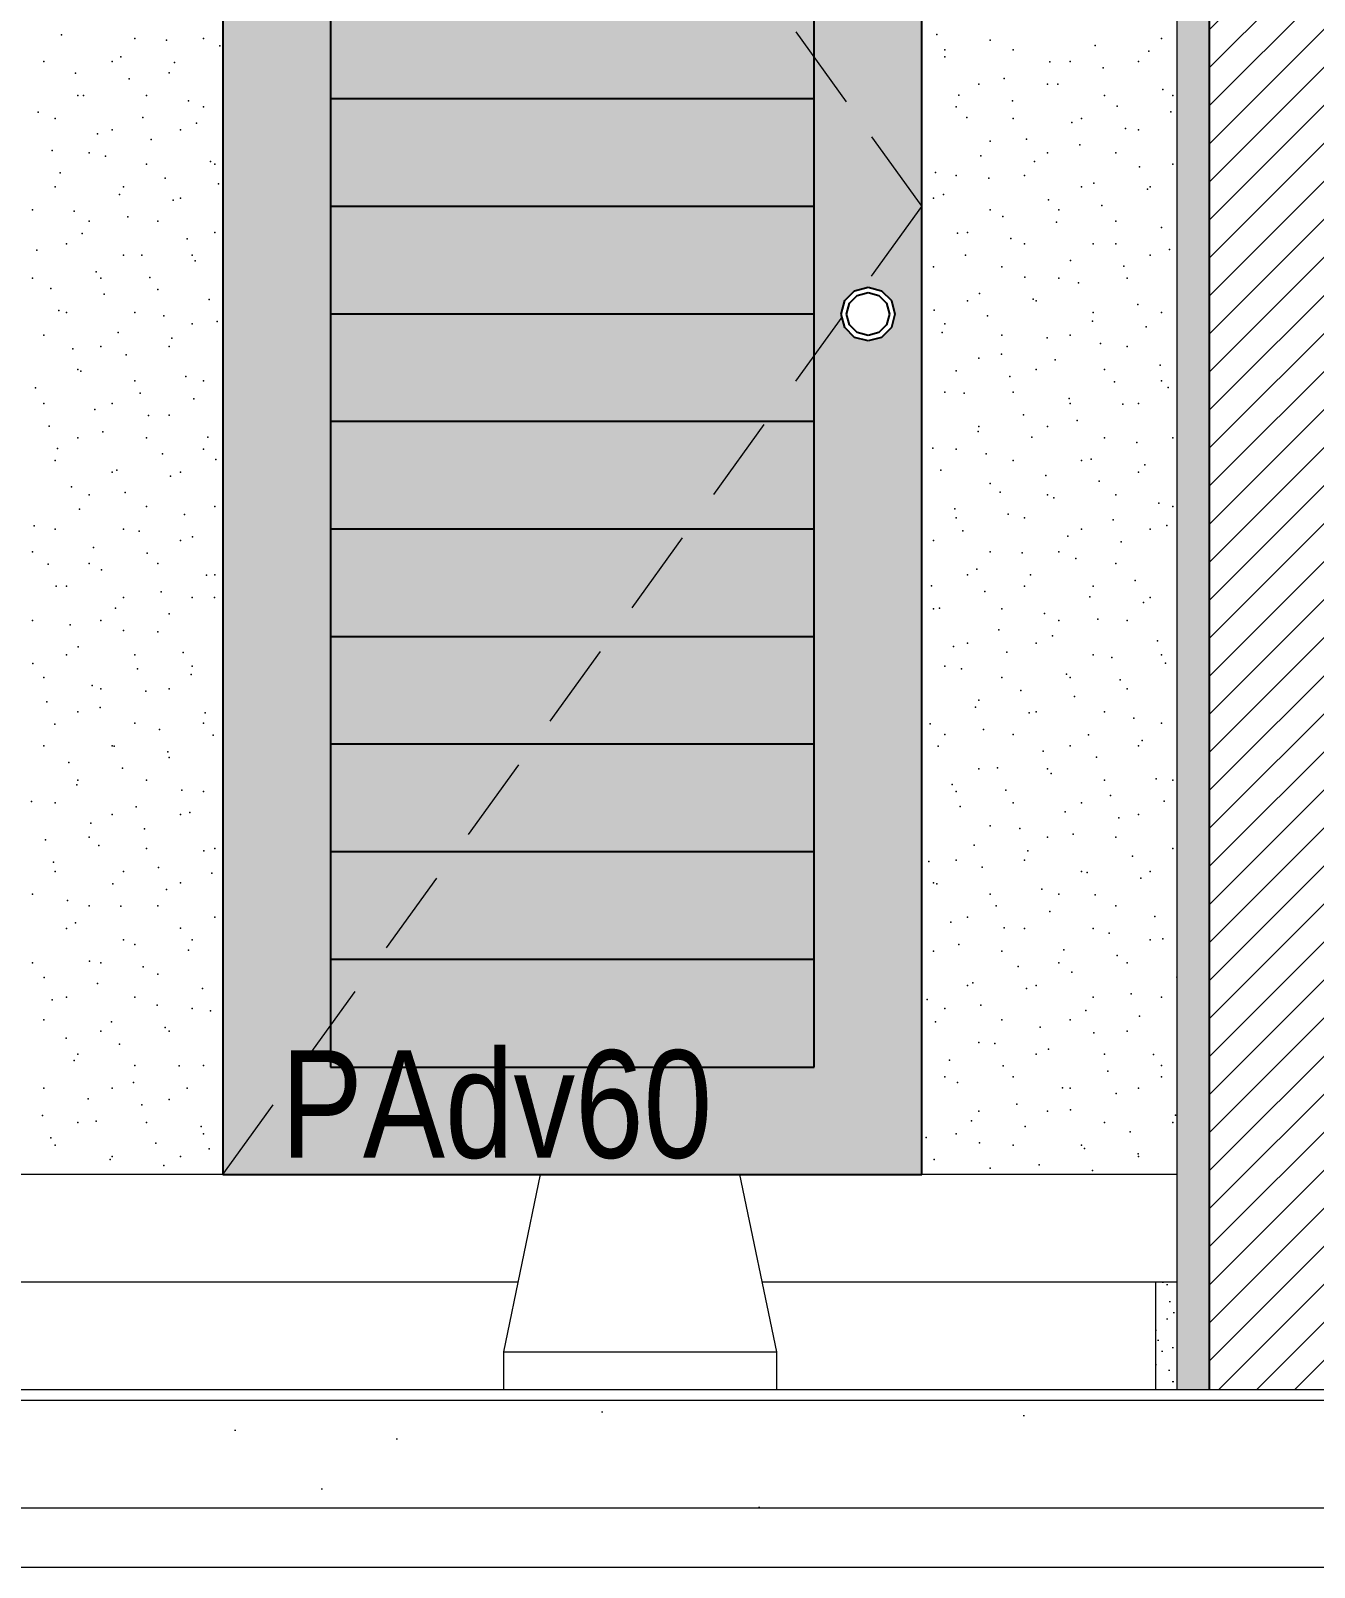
# Model space of a CAD drawing. Header units: metres. Extents: x -77 to 97, y 0 to 6.
# Drawn here: x 85.41 to 86.604, y 0.63 to 2.059 of the extents above; entities that cross this region are included whole.
import ezdxf

# ---------------------------------------------------------------- set-up
doc = ezdxf.new("R2010")
doc.units = ezdxf.units.M
doc.header["$MEASUREMENT"] = 0
for name, color, linetype in [('COBERTURA-LINHAS.EXEC', 7, 'Continuous'), ('PAREDE CONSTRUIR', 7, 'Continuous'), ('Portas Archicad', 7, 'Continuous')]:
    doc.layers.add(name, color=color, linetype=linetype)
for name, color, linetype, lineweight in [('COBERTURA-LINHAS.EXEC_Caneta_No__241', 7, 'Continuous', 13), ('LAJES.EST_Caneta_No__241', 7, 'Continuous', 13), ('LAJES.EST_Caneta_No__4', 7, 'Continuous', 20), ('LAJES.EST_Caneta_No__7', 7, 'Continuous', 13), ('PAREDE CONSTRUIR_Caneta_No__241', 7, 'Continuous', 13), ('PAREDE CONSTRUIR_Caneta_No__3', 7, 'Continuous', 25), ('PAREDE.ARQ_Caneta_No__241', 7, 'Continuous', 13), ('PISO - Rodapé_Caneta_No__11', 7, 'Continuous', 5), ('Portas Archicad_Caneta_No__3', 7, 'Continuous', 25)]:
    doc.layers.add(name, color=color, linetype=linetype, lineweight=lineweight)
for name, color, linetype, lineweight, true_color in [('LAJES.EST_Caneta_No__254', 7, 'Continuous', 0, 0xd1c9ad), ('LAJES.EST_Caneta_No__97', 7, 'Continuous', 5, 0x6b6b6b), ('LOUCAS-METAIS.ARQ_Caneta_No__13', 7, 'Continuous', 0, 0xaaaaaa), ('PAREDE.ARQ_Caneta_No__97', 7, 'Continuous', 5, 0x6b6b6b), ('PISO - Rodapé_Caneta_No__97', 7, 'Continuous', 5, 0x6b6b6b), ('Portas Archicad_Caneta_No__97', 7, 'Continuous', 5, 0x6b6b6b)]:
    doc.layers.add(name, color=color, linetype=linetype, lineweight=lineweight, true_color=true_color)
doc.styles.add('ESTILO_GERADO_2', font='ARIALN.TTF')
pattern_1 = [(45, (29.87522, 1.29528), (-0.159099, 0.159099), [0, -0.15, 0, -0.225]), (110, (30.37522, 1.29528), (0.2114308, 0.0769545), [0, -0.11, 0, -0.19])]
pattern_2 = [(50, (29.8752, 0.7953), (-0.546554, 0.0478173), [0.05715, -0.62865]), (355, (29.8752, 0.7953), (-0.1057303, 0.5731705), [0.04572, -0.502922]), (100.4514, (29.92077, 0.7913), (0.4408237, 0.5253533), [0.04857, -0.5342707]), (46.1842, (29.8752, 0.9477), (-0.813237, 0.126127), [0.085725, -0.942975]), (96.6356, (29.943, 0.9372), (0.712212, 0.742278), [0.072855, -0.801407]), (351.1842, (29.8752, 0.9477), (0.712212, 0.742278), [0.06858, -0.754379]), (21, (29.9514, 0.9096), (-0.4548432, 0.3067956), [0.05715, -0.62865]), (326, (29.9514, 0.9096), (0.185406, 0.552564), [0.04572, -0.50292]), (71.4514, (29.9893, 0.884), (0.6402493, 0.2457683), [0.04857, -0.53427]), (37.5, (29.87522, 0.79528), (0.0092658, 0.2536651), [0, -0.496824, 0, -0.51054, 0, -0.504825]), (7.5, (29.87522, 0.79528), (0.200459, 0.3005417), [0, -0.291084, 0, -0.485394, 0, -0.192405]), (327.5, (29.7053, 0.79528), (-0.4067718, 0.0171862), [0, -0.1905, 0, -0.59436, 0, -0.78867]), (317.5, (29.6291, 0.7953), (0.4443875, 0.0762795), [0, -0.24765, 0, -0.394716, 0, -0.56007])]

# ---------------------------------------------------------------- blocks, each defined once
blk = doc.blocks.new('Rótulo_43_4', base_point=(85.6374, 1.1306))
at = {"layer": 'COBERTURA-LINHAS.EXEC_Caneta_No__241', "color": 7, "lineweight": 13, "insert": (85.6424, 1.1109), "char_height": 0.1, "attachment_point": 1, "style": 'ESTILO_GERADO_2'}
blk.add_mtext('\\A1;{\\pql;\\pt0,241;\\fArial Narrow|b0|i0|c0|p0;\\W1.000000;PAdv60\\fArial Narrow|b0|i0|c0|p0;\\W1.000000;\\A1{\\H.66x;\\S^  ;}\\fArial Narrow|b0|i0|c0|p0;\\W1.000000;\\fArial Narrow|b0|i0|c0|p0;\\W1.000000;\\A1{\\H.66x;\\S^  ;}\\fArial Narrow|b0|i0|c0|p0;\\W1.000000;\\fArial Narrow|b0|i0|c0|p0;\\W1.000000;\\fArial Narrow|b0|i0|c0|p0;\\W1.000000;\\fArial Narrow|b0|i0|c0|p0;\\W1.000000;\\fArial Narrow|b0|i0|c0|p0;\\W1.000000;\\fArial Narrow|b0|i0|c0|p0;\\W1.000000;\\fArial Narrow|b0|i0|c0|p0;\\W1.000000;\\A1{\\H.66x;\\S^  ;}\\fArial Narrow|b0|i0|c0|p0;\\W1.000000;\\fArial Narrow|b0|i0|c0|p0;\\W1.000000;\\A1{\\H.66x;\\S^  ;}\\fArial Narrow|b0|i0|c0|p0;\\W1.000000;\\fArial Narrow|b0|i0|c0|p0;\\W1.000000;\\fArial Narrow|b0|i0|c0|p0;\\W1.000000;\\fArial Narrow|b0|i0|c0|p0;\\W1.000000;\\fArial Narrow|b0|i0|c0|p0;\\W1.000000;\\fArial Narrow|b0|i0|c0|p0;\\W1.000000;\\fArial Narrow|b0|i0|c0|p0;\\W1.000000;\\A1{\\H.66x;\\S^  ;}\\fArial Narrow|b0|i0|c0|p0;\\W1.000000;\\fArial Narrow|b0|i0|c0|p0;\\W1.000000;\\A1{\\H.66x;\\S^  ;}\\fArial Narrow|b0|i0|c0|p0;\\W1.000000;\\fArial Narrow|b0|i0|c0|p0;\\W1.000000;\\fArial Narrow|b0|i0|c0|p0;\\W1.000000;\\fArial Narrow|b0|i0|c0|p0;\\W1.000000;\\fArial Narrow|b0|i0|c0|p0;\\W1.000000;\\fArial Narrow|b0|i0|c0|p0;\\W1.000000;\\fArial Narrow|b0|i0|c0|p0;\\W1.000000;\\A1{\\H.66x;\\S^  ;}\\fArial Narrow|b0|i0|c0|p0;\\W1.000000;\\fArial Narrow|b0|i0|c0|p0;\\W1.000000;\\A1{\\H.66x;\\S^  ;}\\fArial Narrow|b0|i0|c0|p0;\\W1.000000;\\fArial Narrow|b0|i0|c0|p0;\\W1.000000;\\fArial Narrow|b0|i0|c0|p0;\\W1.000000;\\fArial Narrow|b0|i0|c0|p0;\\W1.000000;\\fArial Narrow|b0|i0|c0|p0;\\W1.000000;\\fArial Narrow|b0|i0|c0|p0;\\W1.000000;\\fArial Narrow|b0|i0|c0|p0;\\W1.000000;\\A1{\\H.66x;\\S^  ;}\\fArial Narrow|b0|i0|c0|p0;\\W1.000000;\\fArial Narrow|b0|i0|c0|p0;\\W1.000000;\\A1{\\H.66x;\\S^  ;}\\fArial Narrow|b0|i0|c0|p0;\\W1.000000;\\fArial Narrow|b0|i0|c0|p0;\\W1.000000;\\fArial Narrow|b0|i0|c0|p0;\\W1.000000;\\fArial Narrow|b0|i0|c0|p0;\\W1.000000;\\fArial Narrow|b0|i0|c0|p0;\\W1.000000;\\fArial Narrow|b0|i0|c0|p0;\\W1.000000;\\fArial Narrow|b0|i0|c0|p0;\\W1.000000;\\A1{\\H.66x;\\S^  ;}\\fArial Narrow|b0|i0|c0|p0;\\W1.000000;}', dxfattribs=at)

msp = doc.modelspace()

# ---------------------------------------------------------------- hatches: boundary and pattern name
at = {"layer": 'LAJES.EST_Caneta_No__254', "linetype": 'Continuous', "lineweight": 0, "true_color": 0xd1c9ad}
h = msp.add_hatch(dxfattribs=at)
h.set_pattern_fill('Haie_OD_0004', color=9, style=0, pattern_type=2)
h.set_pattern_definition(pattern_1)
h.paths.add_polyline_path([(82.4258, 0.7953), (82.4258, 0.7853), (86.4758, 0.7853), (86.4758, 0.7953)])
h = msp.add_hatch(dxfattribs=at)
h.set_pattern_fill('Haie_OD_0004', color=9, style=0, pattern_type=2)
h.set_pattern_definition(pattern_1)
h.paths.add_polyline_path([(90.1758, 0.7953), (86.4758, 0.7953), (86.4758, 0.7853), (90.1758, 0.7853)])
at = {"layer": 'LAJES.EST_Caneta_No__97', "linetype": 'Continuous', "lineweight": 5, "true_color": 0x6b6b6b}
h = msp.add_hatch(dxfattribs=at)
h.set_pattern_fill('AR_CONC_0004', color=251, style=0, pattern_type=2)
h.set_pattern_definition(pattern_2)
h.paths.add_polyline_path([(82.4258, 0.6853), (86.4758, 0.6853), (86.4758, 0.7853), (82.4258, 0.7853)])
h = msp.add_hatch(dxfattribs=at)
h.set_pattern_fill('AR_CONC_0004', color=251, style=0, pattern_type=2)
h.set_pattern_definition(pattern_2)
h.paths.add_polyline_path([(86.4758, 0.6853), (90.1758, 0.6853), (90.1758, 0.7853), (86.4758, 0.7853)])
at = {"layer": 'PAREDE CONSTRUIR', "linetype": 'Continuous', "lineweight": 0, "true_color": 0xffffff}
msp.add_hatch(color=7, dxfattribs=at).paths.add_polyline_path([(86.4758, 0.7953), (86.5058, 0.7953), (86.5058, 2.9953), (86.4758, 2.9953)])
at = {"layer": 'PAREDE CONSTRUIR', "linetype": 'Continuous', "lineweight": 0, "true_color": 0x000000}
h = msp.add_hatch(dxfattribs=at)
h.set_pattern_fill('common_brick_0004', color=18, style=0, pattern_type=2)
h.set_pattern_definition([(45, (29.87522, 0.795284), (-0.01767767, 0.01767767), [])])
h.paths.add_polyline_path([(86.5058, 2.9953), (86.5058, 0.7953), (86.6458, 0.7953), (86.6458, 2.9953)])
at = {"layer": 'PISO - Rodapé_Caneta_No__97', "linetype": 'Continuous', "lineweight": 5, "true_color": 0x6b6b6b}
h = msp.add_hatch(dxfattribs=at)
h.set_pattern_fill('cut_stone_0004', color=251, style=0, pattern_type=2)
h.set_pattern_definition([(45, (29.87522, 0.845284), (-0.015909903, 0.015909903), [0, -0.015, 0, -0.0225]), (110, (29.92522, 0.845284), (0.021143084, 0.007695453), [0, -0.011, 0, -0.019])])
h.paths.add_polyline_path([(86.4758, 0.8953), (86.4558, 0.8953), (86.4558, 0.7953), (86.4758, 0.7953)])
at = {"layer": 'Portas Archicad', "linetype": 'Continuous', "lineweight": 0, "true_color": 0xffffff}
for points in [[(85.5886, 0.9953), (85.6886, 1.0953), (85.6886, 2.6953), (85.5886, 2.7953)], [(85.6886, 1.9953), (86.1386, 1.9953), (86.1386, 2.0953), (85.6886, 2.0953)], [(85.6886, 1.9953), (85.6886, 1.8953), (86.1386, 1.8953), (86.1386, 1.9953)], [(85.6886, 1.8953), (85.6886, 1.7953), (86.1386, 1.7953), (86.1386, 1.8953)], [(85.6886, 1.7953), (85.6886, 1.6953), (86.1386, 1.6953), (86.1386, 1.7953)], [(85.6886, 1.6953), (85.6886, 1.5953), (86.1386, 1.5953), (86.1386, 1.6953)], [(85.6886, 1.4953), (86.1386, 1.4953), (86.1386, 1.5953), (85.6886, 1.5953)], [(85.6886, 1.3953), (86.1386, 1.3953), (86.1386, 1.4953), (85.6886, 1.4953)], [(85.6886, 1.3953), (85.6886, 1.2953), (86.1386, 1.2953), (86.1386, 1.3953)], [(85.6886, 1.2953), (85.6886, 1.1953), (86.1386, 1.1953), (86.1386, 1.2953)], [(85.6886, 1.0953), (86.1386, 1.0953), (86.1386, 1.1953), (85.6886, 1.1953)], [(85.5886, 0.9953), (86.2386, 0.9953), (86.1386, 1.0953), (85.6886, 1.0953)]]:
    msp.add_hatch(color=7, dxfattribs=at).paths.add_polyline_path(points)
h = msp.add_hatch(color=7, dxfattribs=at)
h.paths.add_polyline_path([(86.1386, 1.0953), (86.2386, 0.9953), (86.2386, 2.7953), (86.1386, 2.6953)])
h.paths.add_polyline_path([(86.1636, 1.7953), (86.167, 1.8078), (86.1761, 1.8169), (86.1886, 1.8203), (86.2011, 1.8169), (86.2103, 1.8078), (86.2136, 1.7953), (86.2103, 1.7828), (86.2011, 1.7736), (86.1886, 1.7703), (86.1761, 1.7736), (86.167, 1.7828)], flags=0)

# ---------------------------------------------------------------- linework, layer by layer
at = {"layer": 'LAJES.EST_Caneta_No__241', "color": 7, "linetype": 'Continuous', "lineweight": 13}
msp.add_line((82.2258, 0.6303), (90.1758, 0.6303), dxfattribs=at)
at = {"layer": 'LAJES.EST_Caneta_No__4', "color": 7, "linetype": 'Continuous', "lineweight": 20}
for p, q in [((86.4758, 0.6853), (82.4258, 0.6853)), ((90.1758, 0.6853), (86.4758, 0.6853))]:
    msp.add_line(p, q, dxfattribs=at)
at = {"layer": 'LAJES.EST_Caneta_No__7', "color": 7, "linetype": 'Continuous', "lineweight": 13}
for p, q in [((86.4558, 0.7953), (82.4258, 0.7953)), ((86.4758, 0.7953), (86.4558, 0.7953)), ((86.4758, 0.7853), (82.4258, 0.7853)), ((90.1758, 0.7853), (86.4758, 0.7853))]:
    msp.add_line(p, q, dxfattribs=at)
at = {"layer": 'LAJES.EST_Caneta_No__7', "color": 7, "linetype": 'Continuous', "lineweight": 13, "flags": 128}
msp.add_lwpolyline([(86.6758, 0.7953), (86.6458, 0.7953), (86.5058, 0.7953), (86.4758, 0.7953)], dxfattribs=at)
at = {"layer": 'LOUCAS-METAIS.ARQ_Caneta_No__13', "color": 253, "linetype": 'Continuous', "lineweight": 0, "true_color": 0xaaaaaa}
for p, q in [((85.8498, 0.8307), (85.884, 0.9953)), ((86.1038, 0.8307), (86.0695, 0.9953)), ((85.8498, 0.8307), (85.8534, 0.8307)), ((85.8498, 0.7953), (85.8498, 0.8307)), ((85.8534, 0.8307), (85.8619, 0.8307)), ((85.8619, 0.8307), (85.8749, 0.8307)), ((85.8749, 0.8307), (85.8927, 0.8307)), ((85.8927, 0.8307), (85.9168, 0.8307)), ((85.9168, 0.8307), (85.9456, 0.8307)), ((85.9456, 0.8307), (85.9768, 0.8307)), ((85.9768, 0.8307), (86.008, 0.8307)), ((86.008, 0.8307), (86.0367, 0.8307)), ((86.0367, 0.8307), (86.0609, 0.8307)), ((86.0609, 0.8307), (86.0787, 0.8307)), ((86.0787, 0.8307), (86.0917, 0.8307)), ((86.0917, 0.8307), (86.1001, 0.8307)), ((86.1001, 0.8307), (86.1038, 0.8307)), ((86.1038, 0.7953), (86.1038, 0.8307))]:
    msp.add_line(p, q, dxfattribs=at)
at = {"layer": 'PAREDE CONSTRUIR_Caneta_No__241', "color": 7, "linetype": 'Continuous', "lineweight": 13}
msp.add_line((86.4758, 0.8953), (86.4758, 0.7953), dxfattribs=at)
at = {"layer": 'PAREDE CONSTRUIR_Caneta_No__241', "color": 7, "linetype": 'Continuous', "lineweight": 13, "flags": 128}
msp.add_lwpolyline([(86.4758, 2.9953), (86.4758, 2.9553), (86.4758, 0.8953)], dxfattribs=at)
at = {"layer": 'PAREDE CONSTRUIR_Caneta_No__3', "color": 7, "linetype": 'Continuous', "lineweight": 25}
msp.add_line((86.5058, 2.9953), (86.5058, 0.7953), dxfattribs=at)
at = {"layer": 'PAREDE.ARQ_Caneta_No__241', "color": 7, "linetype": 'Continuous', "lineweight": 13}
for p, q in [((85.5886, 0.9953), (85.2135, 0.9953)), ((86.4758, 0.9953), (86.2386, 0.9953))]:
    msp.add_line(p, q, dxfattribs=at)
at = {"layer": 'PAREDE.ARQ_Caneta_No__97', "color": 251, "linetype": 'Continuous', "lineweight": 5, "true_color": 0x6b6b6b}
for p in [(85.4385, 2.0548), (85.5068, 2.0514), (85.5361, 2.0498), (85.5705, 2.0514), (85.5859, 2.0446), (86.2524, 2.0552), (86.3023, 2.0499), (86.3998, 2.045), (86.4614, 2.0514), (85.422, 2.0302), (85.4856, 2.0302), (85.4938, 2.0345), (85.5436, 2.0292), (86.2599, 2.0408), (86.26, 2.0345), (86.3236, 2.0408), (86.3575, 2.0296), (86.3766, 2.0302), (86.4402, 2.0302), (86.4496, 2.0397), (85.4515, 2.0191), (85.5387, 2.0196), (86.2387, 2.0196), (86.3153, 2.0142), (86.4073, 2.0243), (85.5013, 2.0138), (86.2917, 2.009), (86.3554, 2.009), (86.3651, 2.0089), (86.4626, 2.004), (85.4538, 1.9984), (85.459, 1.9984), (85.5175, 1.9984), (85.5566, 1.9935), (85.5705, 1.9878), (86.2705, 1.9878), (86.273, 1.9988), (86.3228, 1.9935), (86.4084, 1.9984), (86.4203, 1.9886), (86.472, 1.9984), (85.4167, 1.983), (85.4326, 1.9772), (85.5143, 1.9781), (85.5641, 1.9728), (86.2805, 1.9781), (86.3236, 1.9772), (86.3781, 1.9732), (86.3872, 1.9772), (86.4702, 1.9833), (85.472, 1.9627), (85.4856, 1.9666), (85.5218, 1.9574), (85.5493, 1.9666), (86.3358, 1.9578), (86.4279, 1.9679), (86.4402, 1.9666), (85.4297, 1.9473), (85.4644, 1.9453), (86.2387, 1.9559), (86.3023, 1.9559), (86.3554, 1.9453), (86.3856, 1.9525), (86.419, 1.9453), (85.4795, 1.942), (85.5175, 1.9347), (85.5771, 1.9371), (85.5811, 1.9347), (86.2935, 1.9424), (86.3433, 1.9371), (86.4409, 1.9322), (86.472, 1.9347), (85.4373, 1.9266), (85.5348, 1.9217), (85.5846, 1.9164), (86.2512, 1.927), (86.2705, 1.9241), (86.301, 1.9217), (86.3342, 1.9241), (86.3986, 1.9168), (85.4326, 1.9135), (85.4925, 1.9063), (85.4962, 1.9135), (85.5423, 1.901), (85.5493, 1.9029), (86.2493, 1.9029), (86.2587, 1.9064), (86.3563, 1.9014), (86.3872, 1.9135), (86.4484, 1.9115), (86.4508, 1.9135), (85.4114, 1.8923), (85.4503, 1.8909), (85.5001, 1.8856), (86.3023, 1.8923), (86.314, 1.886), (86.366, 1.8923), (86.4061, 1.8961), (85.4644, 1.8817), (85.5281, 1.8817), (86.3638, 1.8808), (86.419, 1.8817), (86.4614, 1.8758), (85.4432, 1.8605), (85.4578, 1.8702), (85.5553, 1.8653), (85.5811, 1.8711), (86.2717, 1.8706), (86.2811, 1.8711), (86.3215, 1.8654), (86.3342, 1.8605), (86.3978, 1.8605), (86.4191, 1.8604), (85.4155, 1.8548), (85.4962, 1.8499), (85.5131, 1.8499), (85.5599, 1.8499), (85.5629, 1.8446), (86.2792, 1.85), (86.3768, 1.845), (86.4508, 1.8499), (86.4689, 1.8552), (85.4114, 1.8287), (85.4708, 1.8345), (85.475, 1.8287), (85.5206, 1.8292), (86.2493, 1.8393), (86.3129, 1.8393), (86.3345, 1.8297), (86.366, 1.8287), (86.4266, 1.8398), (86.4296, 1.8287), (85.4285, 1.8191), (85.5281, 1.8181), (86.2922, 1.8143), (86.3843, 1.8244), (85.4783, 1.8139), (85.5759, 1.8089), (86.2811, 1.8075), (86.3421, 1.809), (86.3448, 1.8075), (86.4396, 1.8041), (85.436, 1.7985), (85.4432, 1.7968), (85.5068, 1.7968), (85.5336, 1.7935), (85.5599, 1.7862), (85.5834, 1.7883), (86.25, 1.7989), (86.2599, 1.7862), (86.2998, 1.7936), (86.3973, 1.7887), (86.3978, 1.7968), (86.4614, 1.7968), (85.422, 1.7756), (85.4913, 1.7781), (85.5411, 1.7729), (86.2575, 1.7782), (86.3129, 1.7756), (86.3551, 1.7733), (86.3766, 1.7756), (86.4471, 1.7834), (85.449, 1.7628), (85.475, 1.765), (85.4988, 1.7575), (85.5387, 1.765), (86.3128, 1.7579), (86.4049, 1.768), (86.4296, 1.765), (85.4538, 1.7438), (86.2917, 1.7544), (86.3448, 1.7438), (86.3626, 1.7526), (86.4084, 1.7438), (86.4601, 1.7477), (85.4565, 1.7421), (85.5068, 1.7332), (85.5541, 1.7372), (85.5705, 1.7332), (86.2705, 1.7425), (86.3203, 1.7372), (86.4179, 1.7323), (86.4614, 1.7332), (85.4142, 1.7267), (85.5118, 1.7218), (85.5616, 1.7165), (86.2599, 1.7226), (86.278, 1.7218), (86.3236, 1.7226), (86.3756, 1.7169), (86.4677, 1.727), (85.422, 1.712), (85.4695, 1.7064), (85.4856, 1.712), (85.5193, 1.7011), (85.5387, 1.7014), (86.2387, 1.7014), (86.3333, 1.7015), (86.3766, 1.712), (86.4254, 1.7116), (86.4402, 1.712), (85.4272, 1.691), (85.4771, 1.6857), (86.291, 1.6861), (86.2917, 1.6908), (86.3554, 1.6908), (86.3831, 1.6962), (85.4538, 1.6802), (85.5175, 1.6802), (85.5746, 1.6808), (86.3408, 1.6808), (86.4084, 1.6802), (86.4384, 1.6759), (86.472, 1.6802), (85.4326, 1.659), (85.4348, 1.6703), (85.5323, 1.6654), (85.5705, 1.6696), (85.5821, 1.6601), (86.2487, 1.6707), (86.2705, 1.6696), (86.2985, 1.6654), (86.3236, 1.659), (86.3872, 1.659), (86.3961, 1.6605), (85.4856, 1.6484), (85.4901, 1.65), (85.5399, 1.6447), (85.5493, 1.6484), (86.2562, 1.65), (86.3538, 1.6451), (86.4402, 1.6484), (86.4459, 1.6552), (85.4478, 1.6346), (85.4976, 1.6293), (86.2387, 1.6377), (86.3023, 1.6377), (86.3115, 1.6297), (86.4036, 1.6398), (85.4644, 1.6271), (85.5175, 1.6165), (85.5811, 1.6165), (86.2692, 1.6143), (86.3554, 1.6271), (86.3613, 1.6244), (86.419, 1.6271), (86.4589, 1.6195), (86.472, 1.6165), (85.4553, 1.6139), (85.5529, 1.609), (86.2705, 1.6059), (86.319, 1.6091), (86.3342, 1.6059), (86.4166, 1.6041), (85.413, 1.5985), (85.4326, 1.5953), (85.4962, 1.5953), (85.5106, 1.5936), (85.5604, 1.5883), (86.2768, 1.5937), (86.3743, 1.5887), (86.3872, 1.5953), (86.4508, 1.5953), (86.4664, 1.5988), (85.4114, 1.5741), (85.4683, 1.5782), (85.5181, 1.5729), (85.5493, 1.5847), (86.2493, 1.5847), (86.3023, 1.5741), (86.332, 1.5733), (86.366, 1.5741), (86.4241, 1.5835), (85.426, 1.5628), (85.4644, 1.5635), (85.4758, 1.5575), (85.5281, 1.5635), (86.2898, 1.558), (86.3819, 1.5681), (86.419, 1.5635), (85.5734, 1.5526), (85.5811, 1.5529), (86.2811, 1.5529), (86.3396, 1.5527), (86.4371, 1.5477), (85.4335, 1.5422), (85.4432, 1.5423), (85.4962, 1.5317), (85.5311, 1.5372), (85.5599, 1.5317), (85.5809, 1.5319), (86.2475, 1.5426), (86.2973, 1.5373), (86.3342, 1.5423), (86.3948, 1.5324), (86.3978, 1.5423), (86.4508, 1.5317), (85.4888, 1.5218), (85.5386, 1.5166), (86.2493, 1.5211), (86.255, 1.5219), (86.3129, 1.5211), (86.3526, 1.517), (86.4447, 1.5271), (85.4114, 1.5105), (85.4465, 1.5064), (85.475, 1.5105), (85.4963, 1.5012), (85.5281, 1.4999), (86.3103, 1.5016), (86.366, 1.5105), (86.4024, 1.5117), (86.4296, 1.5105), (85.454, 1.4858), (86.268, 1.4862), (86.2811, 1.4893), (86.3448, 1.4893), (86.3601, 1.4963), (86.4577, 1.4914), (85.4432, 1.4786), (85.5068, 1.4786), (85.5516, 1.4808), (86.3178, 1.4809), (86.3978, 1.4786), (86.4154, 1.476), (86.4614, 1.4786), (85.4118, 1.4704), (85.422, 1.4574), (85.5093, 1.4655), (85.5591, 1.4602), (85.5599, 1.468), (86.2599, 1.468), (86.2755, 1.4655), (86.3129, 1.4574), (86.3731, 1.4606), (86.3766, 1.4574), (86.4652, 1.4707), (85.467, 1.4501), (85.475, 1.4468), (85.5169, 1.4448), (85.5387, 1.4468), (86.3308, 1.4452), (86.4229, 1.4553), (86.4296, 1.4468), (85.4248, 1.4347), (85.4746, 1.4294), (86.2885, 1.4298), (86.2917, 1.4362), (86.3806, 1.4399), (85.4538, 1.4256), (85.5068, 1.415), (85.5705, 1.415), (85.5721, 1.4245), (86.2462, 1.4144), (86.3383, 1.4245), (86.3448, 1.4256), (86.4084, 1.4256), (86.4359, 1.4196), (86.4614, 1.415), (85.4323, 1.414), (85.5298, 1.4091), (85.5797, 1.4038), (86.2599, 1.4044), (86.296, 1.4091), (86.3236, 1.4044), (86.3936, 1.4042), (85.422, 1.3938), (85.4856, 1.3938), (85.4876, 1.3937), (85.5374, 1.3884), (86.2538, 1.3937), (86.3513, 1.3888), (86.3766, 1.3938), (86.4402, 1.3938), (86.4434, 1.3989), (85.4453, 1.3783), (85.4951, 1.373), (85.5387, 1.3832), (86.2387, 1.3832), (86.2917, 1.3726), (86.309, 1.3734), (86.3554, 1.3726), (86.4011, 1.3835), (85.4528, 1.3576), (85.4538, 1.362), (85.5175, 1.362), (86.2667, 1.358), (86.3588, 1.3681), (86.4084, 1.362), (86.4564, 1.3632), (86.472, 1.362), (85.5504, 1.3527), (85.5705, 1.3514), (86.2705, 1.3514), (86.3166, 1.3527), (86.4141, 1.3478), (85.4105, 1.3422), (85.4326, 1.3408), (85.4856, 1.3302), (85.5081, 1.3373), (85.5493, 1.3302), (85.5579, 1.332), (86.2743, 1.3374), (86.3236, 1.3408), (86.3718, 1.3324), (86.3872, 1.3408), (86.4402, 1.3302), (86.4639, 1.3425), (85.4658, 1.3219), (85.5156, 1.3166), (86.2387, 1.3195), (86.3023, 1.3195), (86.3296, 1.317), (86.4217, 1.3271), (85.4235, 1.3065), (85.4644, 1.3089), (85.4733, 1.3012), (86.2873, 1.3016), (86.3554, 1.3089), (86.3794, 1.3118), (86.419, 1.3089), (85.431, 1.2858), (85.5175, 1.2983), (85.5709, 1.2963), (85.5811, 1.2983), (86.245, 1.2863), (86.2705, 1.2877), (86.3342, 1.2877), (86.3371, 1.2964), (86.4346, 1.2914), (86.472, 1.2983), (85.4326, 1.2771), (85.4962, 1.2771), (85.5286, 1.2809), (85.5784, 1.2756), (86.2948, 1.281), (86.3872, 1.2771), (86.3924, 1.276), (86.4508, 1.2771), (85.4863, 1.2655), (85.5361, 1.2602), (85.5493, 1.2665), (86.2493, 1.2665), (86.2525, 1.2656), (86.3501, 1.2607), (86.4422, 1.2708), (85.4114, 1.2559), (85.444, 1.2501), (85.4644, 1.2453), (85.4938, 1.2449), (85.5281, 1.2453), (86.3023, 1.2559), (86.3078, 1.2453), (86.366, 1.2559), (86.3999, 1.2554), (86.419, 1.2453), (85.4516, 1.2295), (85.5811, 1.2347), (86.2655, 1.2299), (86.2811, 1.2347), (86.3576, 1.24), (86.4552, 1.2351), (85.4432, 1.2241), (85.5491, 1.2245), (86.3153, 1.2246), (86.3342, 1.2241), (86.3978, 1.2241), (86.4129, 1.2197), (86.4627, 1.2144), (85.4962, 1.2135), (85.5068, 1.2091), (85.5567, 1.2039), (85.5599, 1.2135), (86.2493, 1.2029), (86.273, 1.2092), (86.3129, 1.2029), (86.3706, 1.2043), (86.4508, 1.2135), (85.4114, 1.1923), (85.4646, 1.1938), (85.475, 1.1923), (85.5144, 1.1885), (86.3283, 1.1889), (86.366, 1.1923), (86.4204, 1.199), (86.4296, 1.1923), (85.4223, 1.1784), (85.4721, 1.1731), (85.5281, 1.1817), (86.286, 1.1735), (86.3781, 1.1836), (86.4757, 1.1787), (85.4298, 1.1577), (85.4432, 1.1604), (85.5068, 1.1604), (85.5696, 1.1682), (86.2437, 1.1581), (86.2811, 1.1711), (86.3358, 1.1682), (86.3448, 1.1711), (86.3978, 1.1604), (86.4334, 1.1633), (86.4614, 1.1604), (85.5274, 1.1528), (85.5599, 1.1498), (85.5772, 1.1475), (86.2599, 1.1498), (86.2935, 1.1528), (86.3911, 1.1479), (85.422, 1.1392), (85.475, 1.1286), (85.4851, 1.1374), (85.5349, 1.1321), (85.5387, 1.1286), (86.2513, 1.1374), (86.3129, 1.1392), (86.3488, 1.1325), (86.3766, 1.1392), (86.4296, 1.1286), (86.4409, 1.1426), (85.4428, 1.122), (85.4926, 1.1167), (86.2917, 1.118), (86.3065, 1.1171), (86.3986, 1.1272), (85.4503, 1.1013), (85.4538, 1.1074), (86.2643, 1.1017), (86.3448, 1.1074), (86.3564, 1.1118), (86.4084, 1.1074), (86.4539, 1.1069), (85.5068, 1.0968), (85.5479, 1.0964), (85.5705, 1.0968), (86.2599, 1.0862), (86.3141, 1.0964), (86.3236, 1.0862), (86.4116, 1.0915), (86.4614, 1.0968), (86.4615, 1.0862), (85.422, 1.0756), (85.4856, 1.0756), (85.5056, 1.081), (85.5554, 1.0757), (86.2718, 1.081), (86.3694, 1.0761), (86.3766, 1.0756), (86.4402, 1.0756), (85.4633, 1.0656), (85.5131, 1.0603), (85.5387, 1.065), (86.2387, 1.065), (86.3271, 1.0607), (86.4192, 1.0708), (85.421, 1.0502), (85.4538, 1.0438), (85.4708, 1.0449), (85.5175, 1.0438), (86.2848, 1.0453), (86.2917, 1.0544), (86.3554, 1.0544), (86.3769, 1.0554), (86.4084, 1.0438), (86.472, 1.0438), (86.4744, 1.0505), (85.4285, 1.0295), (85.5684, 1.04), (85.5705, 1.0332), (86.2425, 1.0299), (86.2705, 1.0332), (86.3346, 1.0401), (86.4322, 1.0351), (85.4326, 1.0226), (85.5261, 1.0246), (85.5759, 1.0193), (86.2923, 1.0247), (86.3236, 1.0226), (86.3872, 1.0226), (86.3899, 1.0197), (86.4397, 1.0145), (85.4838, 1.0092), (85.4856, 1.012), (85.5336, 1.0039), (85.5493, 1.012), (86.2387, 1.0013), (86.25, 1.0093), (86.3023, 1.0013), (86.3476, 1.0043), (86.4402, 1.012), (86.3974, 0.9991)]:
    msp.add_point(p, dxfattribs=at)
at = {"layer": 'PISO - Rodapé_Caneta_No__11', "color": 7, "linetype": 'Continuous', "lineweight": 5}
for p, q in [((85.8632, 0.8953), (85.0671, 0.8953)), ((86.4558, 0.8953), (86.0903, 0.8953)), ((86.4558, 0.8953), (86.4558, 0.7953)), ((86.4758, 0.8953), (86.4558, 0.8953))]:
    msp.add_line(p, q, dxfattribs=at)
at = {"layer": 'Portas Archicad_Caneta_No__3', "color": 7, "linetype": 'Continuous', "lineweight": 25}
for p, q in [((85.5886, 2.7953), (85.5886, 0.9953)), ((86.2386, 0.9953), (86.2386, 2.7953)), ((85.6886, 2.0953), (85.6886, 1.9953)), ((86.1386, 1.9953), (86.1386, 2.0953)), ((86.1386, 1.9953), (85.6886, 1.9953)), ((85.6886, 1.9953), (85.6886, 1.8953)), ((86.1386, 1.8953), (86.1386, 1.9953)), ((86.1386, 1.8953), (85.6886, 1.8953)), ((85.6886, 1.8953), (85.6886, 1.7953)), ((86.1386, 1.7953), (86.1386, 1.8953)), ((86.167, 1.8078), (86.1761, 1.8169)), ((86.1761, 1.8169), (86.1886, 1.8203)), ((86.1786, 1.8126), (86.1886, 1.8153)), ((86.1886, 1.8203), (86.2011, 1.8169)), ((86.1886, 1.8153), (86.1986, 1.8126)), ((86.2011, 1.8169), (86.2103, 1.8078)), ((86.1636, 1.7953), (86.167, 1.8078)), ((86.1686, 1.7953), (86.1713, 1.8053)), ((86.1713, 1.8053), (86.1786, 1.8126)), ((86.1986, 1.8126), (86.2059, 1.8053)), ((86.2059, 1.8053), (86.2086, 1.7953)), ((86.2103, 1.8078), (86.2136, 1.7953)), ((86.1386, 1.7953), (85.6886, 1.7953)), ((85.6886, 1.7953), (85.6886, 1.6953)), ((86.1386, 1.6953), (86.1386, 1.7953)), ((86.167, 1.7828), (86.1636, 1.7953)), ((86.1713, 1.7853), (86.1686, 1.7953)), ((86.2086, 1.7953), (86.2059, 1.7853)), ((86.2136, 1.7953), (86.2103, 1.7828)), ((86.1761, 1.7736), (86.167, 1.7828)), ((86.1786, 1.778), (86.1713, 1.7853)), ((86.1886, 1.7703), (86.1761, 1.7736)), ((86.1886, 1.7753), (86.1786, 1.778)), ((86.1986, 1.778), (86.1886, 1.7753)), ((86.2011, 1.7736), (86.1886, 1.7703)), ((86.2059, 1.7853), (86.1986, 1.778)), ((86.2103, 1.7828), (86.2011, 1.7736)), ((86.1386, 1.6953), (85.6886, 1.6953)), ((85.6886, 1.6953), (85.6886, 1.5953)), ((86.1386, 1.5953), (86.1386, 1.6953)), ((86.1386, 1.5953), (85.6886, 1.5953)), ((85.6886, 1.5953), (85.6886, 1.4953)), ((86.1386, 1.4953), (86.1386, 1.5953)), ((86.1386, 1.4953), (85.6886, 1.4953)), ((85.6886, 1.4953), (85.6886, 1.3953)), ((86.1386, 1.3953), (86.1386, 1.4953)), ((86.1386, 1.3953), (85.6886, 1.3953)), ((85.6886, 1.3953), (85.6886, 1.2953)), ((86.1386, 1.2953), (86.1386, 1.3953)), ((86.1386, 1.2953), (85.6886, 1.2953)), ((85.6886, 1.2953), (85.6886, 1.1953)), ((86.1386, 1.1953), (86.1386, 1.2953)), ((86.1386, 1.1953), (85.6886, 1.1953)), ((85.6886, 1.1953), (85.6886, 1.0953)), ((86.1386, 1.0953), (86.1386, 1.1953)), ((85.6886, 1.0953), (86.1386, 1.0953)), ((85.5886, 0.9953), (86.2386, 0.9953))]:
    msp.add_line(p, q, dxfattribs=at)
at = {"layer": 'Portas Archicad_Caneta_No__97', "color": 251, "linetype": 'Continuous', "lineweight": 5, "true_color": 0x6b6b6b}
for p, q in [((86.1214, 2.0576), (86.1683, 1.9927)), ((86.1918, 1.9601), (86.2386, 1.8953)), ((86.1918, 1.8304), (86.2386, 1.8953)), ((86.1214, 1.733), (86.1644, 1.7925)), ((86.0453, 1.6276), (86.0921, 1.6925)), ((85.9692, 1.5222), (86.016, 1.5871)), ((85.8931, 1.4168), (85.9399, 1.4817)), ((85.817, 1.3114), (85.8638, 1.3763)), ((85.7408, 1.2061), (85.7877, 1.2709)), ((85.6647, 1.1007), (85.7116, 1.1655)), ((85.5886, 0.9953), (85.6355, 1.0601))]:
    msp.add_line(p, q, dxfattribs=at)

# ---------------------------------------------------------------- block references
at = {"layer": 'COBERTURA-LINHAS.EXEC', "color": 7, "linetype": 'Continuous', "lineweight": 13}
msp.add_blockref('Rótulo_43_4', (85.6374, 1.1306), dxfattribs=at)

doc.saveas('drawing.dxf')
